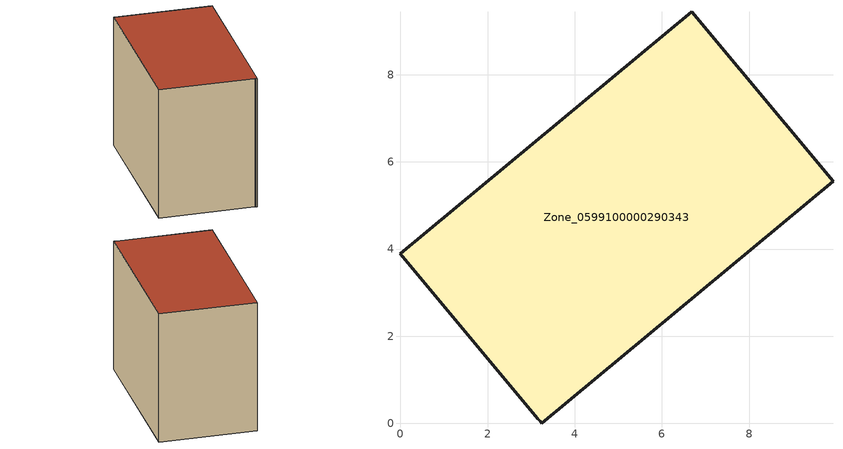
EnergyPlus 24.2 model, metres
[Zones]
Zone_0599100000290343
 floor ground (C_G): 3.15,0.1 0,3.89 6.69,9.45 9.93,5.56 3.24,0 3.2,0.04 z0
 wall outside (C_F): 9.93,5.56 6.69,9.45 0,3.89 3.15,0.1 3.2,0.04 3.24,0 9.93,5.56 z0:7.04
 roof outside (C_R): 0,3.89 3.15,0.1 3.2,0.04 3.24,0 9.93,5.56 6.69,9.45 z7.04
[BUILDING]
Pand.0599100000290343: North Axis=0; Terrain=City; Loads Convergence Tolerance Value=0.04; Temperature Convergence Tolerance Value=0.4; Solar Distribution=FullExterior; Maximum Number of Warmup Days=25; Minimum Number of Warmup Days=1
[Site:Location]
Rotterdam.The.Hague.AP_ZH_NLD Design_Conditions: Latitude=51.96; Longitude=4.45; Time Zone=1; Elevation=-4.5
[SITE:GROUNDTEMPERATURE:BUILDINGSURFACE]
18, 18, 18, 18, 18, 18, 18, 18, 18, 18, 18, 18
[MATERIAL] Thermal Absorptance=0.9; Solar Absorptance=0.7; Visible Absorptance=0.7
Name | Roughness | Thickness | Conductivity | Density | Specific Heat
G.TI.1946 | MediumSmooth | 0.15 | 1 | 540 | 1210
F.TI.1946 | Rough | 0.3 | 0.857143 | 1920 | 840
R.TI.1946 | MediumRough | 0.2 | 0.1 | 1500 | 1000
[CONSTRUCTION]
C_G: G.TI.1946
C_F: F.TI.1946
C_R: R.TI.1946
[ZONE]
Zone_0599100000290343: Type=1; Multiplier=1; Ceiling Height=Autocalculate; Volume=Autocalculate; Floor Area=autocalculate; Part of Total Floor Area=Yes
[ZONEINFILTRATION:DESIGNFLOWRATE]
Infil_Zone_0599100000290343: Zone or ZoneList or Space or SpaceList=Zone_0599100000290343; Schedule=AlwaysOn; Design Flow Rate Calculation Method=Flow/Area; Flow Rate per Floor Area=0.003; Constant Term Coefficient=1; Temperature Term Coefficient=0; Velocity Term Coefficient=0; Velocity Squared Term Coefficient=0
[HVACTEMPLATE:ZONE:IDEALLOADSAIRSYSTEM]
Zone_0599100000290343: Maximum Heating Supply Air Temperature=50; Minimum Cooling Supply Air Temperature=13; Maximum Heating Supply Air Humidity Ratio=0.0156; Minimum Cooling Supply Air Humidity Ratio=0.0077; Heating Limit=NoLimit; Cooling Limit=NoLimit; Dehumidification Control Type=ConstantSensibleHeatRatio; Cooling Sensible Heat Ratio=0.7; Dehumidification Setpoint=60; Humidification Control Type=None; Humidification Setpoint=30; Outdoor Air Method=None; Outdoor Air Flow Rate per Person=0.00944; Outdoor Air Flow Rate per Zone Floor Area=0; Outdoor Air Flow Rate per Zone=0; Demand Controlled Ventilation Type=None; Outdoor Air Economizer Type=NoEconomizer; Heat Recovery Type=None; Sensible Heat Recovery Effectiveness=0.7; Latent Heat Recovery Effectiveness=0.65
[ZONECONTROL:THERMOSTAT]
ThermostatControl_Zone_0599100000290343: Zone or ZoneList=Zone_0599100000290343; Control Type Schedule=DualSetpointControlType; Control 1=Thermostat_Zone_0599100000290343; Temperature Difference Between Cutout And Setpoint=0
[THERMOSTATSETPOINT:DUALSETPOINT]
Thermostat_Zone_0599100000290343: Heating Setpoint Temperature Schedule=HeatingSetpoint_Zone_0599100000290343; Cooling Setpoint Temperature Schedule=CoolingSetpoint_Zone_0599100000290343
[SCHEDULE:COMPACT]
HeatingSetpoint_Zone_0599100000290343: Through: 12/31, For: AllDays, Until: 24:00, 21
CoolingSetpoint_Zone_0599100000290343: Through: 12/31, For: AllDays, Until: 24:00, 24
DualSetpointControlType: Through: 12/31, For: AllDays, Until: 24:00, 4
AlwaysOn: Through: 12/31, For: AllDays, Until: 24:00, 1
